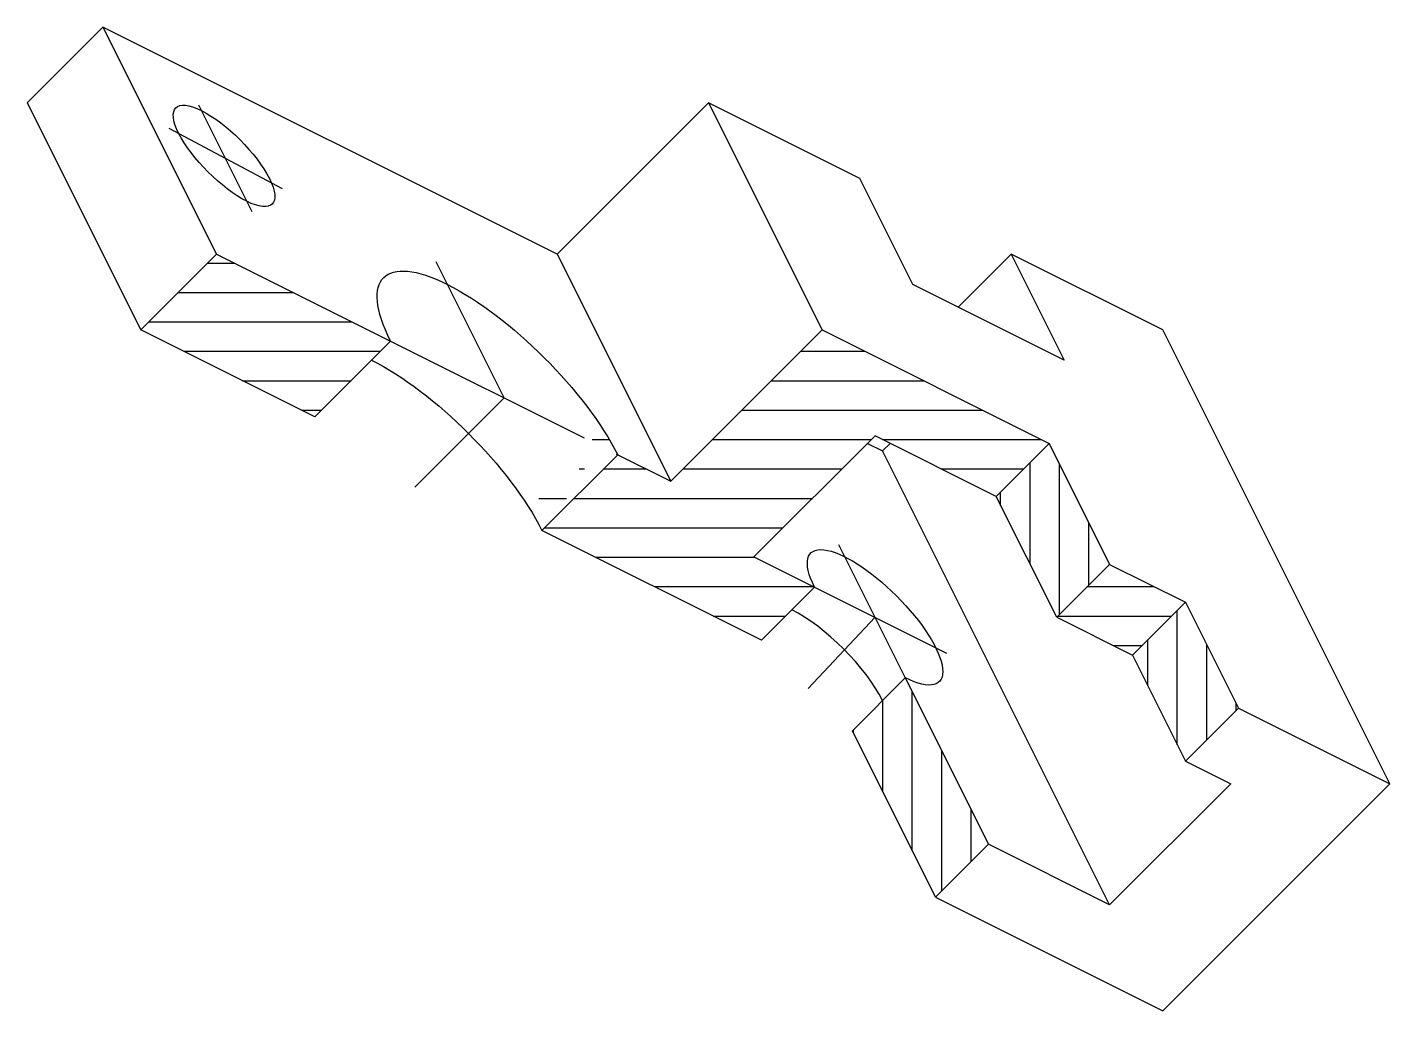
# Model space of a CAD drawing. Header units: millimetres. Extents: x 2756 to 2876, y -657 to -570.
import ezdxf

# ---------------------------------------------------------------- set-up
doc = ezdxf.new("R2010")
doc.units = ezdxf.units.MM
doc.linetypes.add('осевая2', pattern=[28.575, 19.05, -3.175, 3.175, -3.175])
doc.layers.add('1-оси', color=1, linetype='осевая2')
doc.layers.add('PV-21B', color=7, linetype='Continuous')
doc.layers.add('ШТРИХОВКА', color=7, linetype='Continuous', lineweight=20)

# ---------------------------------------------------------------- blocks, each defined once
blk = doc.blocks.new('*U103')
at = {"layer": 'PV-21B'}
for p, q in [((2755.52, -576.95, 2178.57), (2762.19, -570.28, 2191.9)), ((2762.19, -570.28, 2191.9), (2772.19, -590.28, 2181.9)), ((2802.19, -590.28, 2211.9), (2762.19, -570.28, 2191.9)), ((2755.52, -576.95, 2178.57), (2765.52, -596.95, 2168.57)), ((2802.19, -590.28, 2211.9), (2815.52, -576.95, 2238.57)), ((2815.52, -576.95, 2238.57), (2825.52, -596.95, 2228.57)), ((2828.85, -583.62, 2245.24), (2815.52, -576.95, 2238.57)), ((2833.52, -592.95, 2240.57), (2828.85, -583.62, 2245.24)), ((2765.52, -596.95, 2168.57), (2772.19, -590.28, 2181.9)), ((2772.19, -590.28, 2181.9), (2787.52, -597.95, 2189.57)), ((2802.19, -590.28, 2211.9), (2812.19, -610.28, 2201.9)), ((2837.52, -594.95, 2242.57), (2842.19, -590.28, 2251.9)), ((2855.52, -596.95, 2258.57), (2842.19, -590.28, 2251.9)), ((2842.19, -590.28, 2251.9), (2846.85, -599.62, 2247.24)), ((2846.85, -599.62, 2247.24), (2833.52, -592.95, 2240.57)), ((2780.85, -604.62, 2176.24), (2765.52, -596.95, 2168.57)), ((2812.19, -610.28, 2201.9), (2825.52, -596.95, 2228.57)), ((2825.52, -596.95, 2228.57), (2845.52, -606.95, 2238.57)), ((2875.52, -636.95, 2238.57), (2855.52, -596.95, 2258.57)), ((2787.52, -597.95, 2189.57), (2780.85, -604.62, 2176.24)), ((2830.19, -606.28, 2223.9), (2819.52, -616.95, 2202.57)), ((2829.52, -606.95, 2222.57), (2830.85, -607.62, 2223.24)), ((2840.85, -611.62, 2229.24), (2830.19, -606.28, 2223.9)), ((2830.85, -607.62, 2223.24), (2831.52, -606.95, 2224.57)), ((2840.85, -611.62, 2229.24), (2845.52, -606.95, 2238.57)), ((2845.52, -606.95, 2238.57), (2850.85, -617.62, 2233.24)), ((2800.85, -614.62, 2186.24), (2807.52, -607.95, 2199.57)), ((2807.52, -607.95, 2199.57), (2812.19, -610.28, 2201.9)), ((2850.85, -647.62, 2203.24), (2830.85, -607.62, 2223.24)), ((2846.19, -622.28, 2223.9), (2840.85, -611.62, 2229.24)), ((2820.19, -624.28, 2195.9), (2800.85, -614.62, 2186.24)), ((2819.52, -616.95, 2202.57), (2824.85, -619.62, 2205.24)), ((2850.85, -617.62, 2233.24), (2846.19, -622.28, 2223.9)), ((2850.85, -617.62, 2233.24), (2857.52, -620.95, 2236.57)), ((2824.85, -619.62, 2205.24), (2820.19, -624.28, 2195.9)), ((2852.85, -625.62, 2227.24), (2857.52, -620.95, 2236.57)), ((2857.52, -620.95, 2236.57), (2862.19, -630.28, 2231.9)), ((2846.19, -622.28, 2223.9), (2852.85, -625.62, 2227.24)), ((2852.85, -625.62, 2227.24), (2857.52, -634.95, 2222.57)), ((2828.19, -632.28, 2195.9), (2832.85, -627.62, 2205.24)), ((2832.85, -627.62, 2205.24), (2840.19, -642.28, 2197.9)), ((2862.19, -630.28, 2231.9), (2857.52, -634.95, 2222.57)), ((2862.19, -630.28, 2231.9), (2875.52, -636.95, 2238.57)), ((2835.52, -646.95, 2188.57), (2828.19, -632.28, 2195.9)), ((2857.52, -634.95, 2222.57), (2861.52, -636.95, 2224.57)), ((2861.52, -636.95, 2224.57), (2850.85, -647.62, 2203.24)), ((2855.52, -656.95, 2198.57), (2875.52, -636.95, 2238.57)), ((2840.19, -642.28, 2197.9), (2835.52, -646.95, 2188.57)), ((2850.85, -647.62, 2203.24), (2840.19, -642.28, 2197.9)), ((2835.52, -646.95, 2188.57), (2855.52, -656.95, 2198.57))]:
    blk.add_line(p, q, dxfattribs=at)
at = {"layer": 'PV-21B', "extrusion": (0.57735, 0.57735, -0.57735)}
for centre, major_axis, start_param, end_param in [((2772.85, -581.62, 2191.24), (-4.24, 4.24), -3.926991, 2.356194), ((2797.52, -602.95, 2194.57), (-10.61, 10.61), -0.785398, 2.356194), ((2790.85, -609.62, 2181.24), (10.61, -10.61), -2.356194, -0.785398), ((2830.19, -622.28, 2207.9), (-5.66, 5.66), -0.785398, 3.926991)]:
    blk.add_ellipse(centre, major_axis=major_axis, ratio=0.57735, start_param=start_param, end_param=end_param, dxfattribs=at)
at = {"layer": 'PV-21B', "extrusion": (-0.57735, -0.57735, 0.57735)}
blk.add_ellipse((2825.52, -626.95, 2198.57), major_axis=(-5.66, 5.66), ratio=0.57735, start_param=-2.356194, end_param=-0.785398, dxfattribs=at)

msp = doc.modelspace()

# ---------------------------------------------------------------- hatches: boundary and pattern name
at = {"layer": 'ШТРИХОВКА', "lineweight": 25, "extrusion": (-0.57735, -0.57735, 0.57735)}
h = msp.add_hatch(dxfattribs=at)
h.set_pattern_fill('ANSI31', color=256, angle=15)
h.paths.add_polyline_path([(2393.89, 2681.66), (2377.62, 2672.27), (2377.62, 2655.94), (2393.89, 2665.33)])
edge = h.paths.add_edge_path()
edge.add_line((2435.61, 2689.42), (2435.61, 2700.85))
edge.add_line((2435.61, 2700.85), (2429.95, 2697.59))
edge.add_line((2429.95, 2697.59), (2429.95, 2723.71))
edge.add_line((2429.95, 2723.71), (2441.26, 2730.24))
edge.add_line((2441.26, 2730.24), (2441.26, 2741.68))
edge.add_line((2441.26, 2741.68), (2420.05, 2729.43))
edge.add_line((2420.05, 2729.43), (2420.05, 2696.77))
edge.add_line((2420.05, 2696.77), (2415.1, 2693.91))
edge.add_ellipse((2404.49, 2687.79), major_axis=(-15, 0), ratio=0.57735, start_angle=135, end_angle=225, ccw=False)
edge.add_line((2415.1, 2681.66), (2415.1, 2677.58))
edge.add_line((2415.1, 2677.58), (2435.61, 2689.42))
edge = h.paths.add_edge_path(flags=17)
edge.add_ellipse((2404.49, 2687.79), major_axis=(-15, 0), ratio=0.57735, start_angle=135, end_angle=225)
edge.add_line((2415.1, 2693.91), (2415.1, 2681.66))
h.paths.add_polyline_path([(2459.65, 2739.23), (2452.58, 2735.14), (2452.58, 2723.71), (2459.65, 2727.8)])
h = msp.add_hatch(dxfattribs=at)
h.set_pattern_fill('ANSI31', color=256, angle=75)
h.paths.add_polyline_path([(2452.58, 2735.14), (2441.26, 2741.68), (2441.26, 2730.24), (2452.58, 2723.71)])
h.paths.add_polyline_path([(2469.55, 2733.51), (2459.65, 2739.23), (2459.65, 2727.8), (2469.55, 2722.08)])
h.paths.add_polyline_path([(2462.48, 2691.87), (2446.92, 2700.85), (2446.92, 2689.42), (2462.48, 2680.44)])

# ---------------------------------------------------------------- linework, layer by layer
at = {"layer": '1-оси', "lineweight": 25, "extrusion": (-0.57735, -0.57735, 0.57735)}
for p, q in [((2770.6, -577.11, 2193.49), (2775.3, -586.51, 2188.79)), ((2778, -584.51, 2193.48), (2768.02, -579.2, 2188.82)), ((2797.52, -602.95, 2194.57), (2791.53, -590.96, 2200.56)), ((2787.52, -597.95, 2189.57), (2807.52, -607.95, 2199.57)), ((2797.52, -602.95, 2194.57), (2789.65, -610.82, 2178.82)), ((2826.98, -615.87, 2211.11), (2832.85, -627.62, 2205.24)), ((2824.85, -619.62, 2205.24), (2836.49, -625.44, 2211.06)), ((2824.3, -628.55, 2195.74), (2830.19, -622.28, 2207.9))]:
    msp.add_line(p, q, dxfattribs=at)

# ---------------------------------------------------------------- block references
at = {"layer": 'PV-21B', "lineweight": 60}
msp.add_blockref('*U103', (0, 0), dxfattribs=at)

doc.saveas('drawing.dxf')
